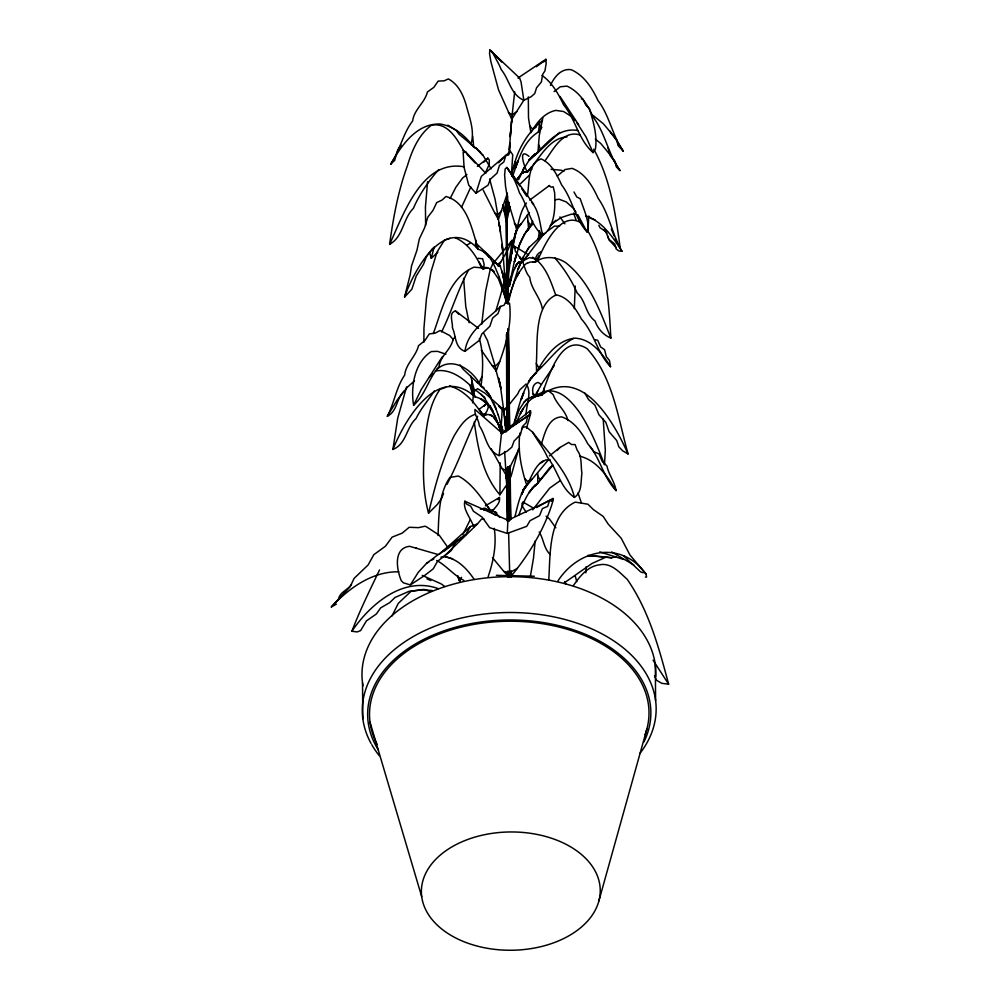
<?xml version="1.0" encoding="UTF-8"?>
<svg xmlns="http://www.w3.org/2000/svg" width="1000" height="1000" viewBox="0 0 1000 1000"><rect width="100%" height="100%" fill="white"/><g stroke="black" fill="none" stroke-linecap="round" stroke-linejoin="round"><path stroke-width="1.5" d="M505.85 214.312L504.35 208.075M507.775 577.125L507.788 574.038M474.275 421.975C477.75 447.413 482.6 474.988 499.913 494.8L500.213 462.887M552.938 465.213L549.35 468.137L537.712 483.188L537.788 473.4M423.9 342.2L423.95 328.188L426.463 298.512L430.962 271.962L437.013 252.037L444.525 240.025L450.012 238.287M471.763 380.262L471.662 386.788L474.175 389.9L470.737 376.062M554.7 257.812C563.975 268.337 571.562 280.2 577.212 293.075C585.988 300.85 585.275 313.85 595.087 321.05C597.725 328.612 603.162 334.888 610.85 338.1C600.15 311 589.438 281.35 565.775 262.725C556.888 256.775 544.562 255.35 535.612 261.837C534.862 257.725 537.15 253.375 541.025 251.8M507.975 303.837L506.637 201.975L508.075 303.95L508.038 300.837M438.025 535.55C438.95 515.862 438.413 494.15 449.925 477.388L458.387 476.037C473.038 483.925 481.9 498.875 491.525 511.85L493.237 511.413L496.775 512.9L495.062 511.688M507.925 520.237L464.85 501.213L466.712 504.125L470.712 506.2L473.425 511.213L482.137 517.15L489.663 527.675L507.275 533.425L507.925 520.237L549.575 500.538L552 501.3L552.775 498.488L536.562 507.537M506.5 302.575L506.925 295.55M507.137 203.487L507.375 194.862M500.8 433.35L502.238 409.188M480.65 393.875C492.925 406.225 475.262 387.887 474.263 389.988M575.2 286.025L574.325 308.65M588.7 216.938L588 231.737M509.025 152.887L511.737 119.288L498.525 89.8L490.875 61.65L489.525 53.475L489.862 50L501.788 61.837M585.812 572.837L586.138 566.737M510.55 131.45L510.225 136.912L511.112 126.638M577.85 130.512C555.675 126.6 543.913 148.175 528.962 160.225L535.712 153.637L534.825 154.113L531.838 156.8L537.925 152.513L539.275 135.475L542.8 117.963M528.325 96.9L528.5 117.9L530.85 132.562M535.15 541.05L533.538 557.825L530.462 575.887M529.65 414.75L502.35 433.4L474.975 409.45C474.125 414.712 479.1 420.125 479.225 425.575C486.2 435.588 486.163 450.337 499.087 455.637L501.5 433.4L529.65 414.75L530.425 410.637L530.825 412.887L526.55 428.237M506.512 302.362L506.975 295.763M506.3 303.25C509.087 275.275 507.088 278.837 513.75 239.513L510.1 262.438L512.875 243.925M433.25 333.663C442.163 310.038 448.237 277.875 474.025 267.162L481.463 267.838L483.25 268.9L484.162 264.462L482.638 258.75L478.038 258.337M459.975 364.875L462.9 369.012L481.05 386C483.05 370.312 483.75 353.963 479.35 338.65M527.325 196.088C529.675 184.112 526.975 164.125 541 158.875C551.663 163.438 556.987 174.95 561.638 184.925C572.65 199.363 574.6 218.263 587.013 231.912L588.263 230.5C588.737 219.062 583.587 209.188 580.225 198.725L576.775 196.962L573.962 191.962M481.737 324.137L485.6 291.225L490.238 269.4L492.688 263.988L512.025 240.375C509.812 263.575 502.875 288.175 495.85 310.887M539.45 124.675L540.887 128.613L538.488 131.888L539.7 122.2M510.975 126.7L511.962 119.425L511.413 122.688M519.9 433.088C517.537 450.763 521.325 468.475 526.737 485.25C519.775 494.062 517.775 505.55 515.062 516.15M427.6 181.7L425.438 207.025L425.65 225.463M511.463 174.237L512.737 154.762L510.238 151.188L498.537 162.812M511.688 119.138L514.675 91.85M511.95 249.325L511.163 255.512L516.325 230.613L512.875 244.062M434.288 390.938C428.4 400.337 420.875 408.363 416.138 418.438C406.163 427.438 406.55 443.925 392.912 449.475L397.688 418.325L406.587 386.912M526.112 414.925C525.95 405.175 532.362 392.35 526.15 383.988L519.663 390L517.55 394.212L503.888 411.163L502.9 407.587M438.725 169.525C428.562 181.25 419.487 194.075 413.387 208.35C402.738 218.85 403.4 236.812 389.6 244.338C393.288 217.725 398.15 191.088 407.362 165.863C411.962 150.575 418.45 135.025 431.4 125.25C448.312 121.85 457.725 140.325 464.625 152.487M501.625 284.05L499.3 277.425M508.038 208.625L508.25 207.138L505.763 220.65L505.938 219.537M538.312 238.663L539.487 230.688L540.725 235.338L538.35 238.75M508.638 213.025L510.125 206.575M545.75 60.038L545.862 59.312L518.05 77.975L519.538 77.987L521.013 81.737L523.85 100.275L531.112 96.75L534.75 93.525L536.562 87.775L541.375 81.988L542.688 74.312L544.95 70.888L546.175 63.475L545.862 59.312M527.163 263.412L529.987 262.087L535.538 261.9M527.362 263.337C524.663 261.887 510.95 286.25 519.288 272.1L514.538 281.312L510.087 293.562M507.175 299.788L508.338 292.925M447.8 125.125L456.337 130.55L459.012 134.2L476.887 149.075L482.9 155.387L479.9 151.775M506.475 302.85L507.15 298.9L506.163 201.412L506.938 303.038M395.825 156.275L394.675 160.413L390.712 164.125C400.075 150.525 402.587 134.088 412.638 120.975C414.075 109.45 424.675 103 427.425 91.988L433.8 87.375L438.188 81.1L444.137 80.825L448.363 78.925C458.212 84.213 463.125 94.625 466.138 104.963C469.375 117.662 475.25 131.55 470.788 144.537M506.3 218.713L505.763 220.65M516.875 179.587L521.325 173.588L525.225 171.812L521.2 173.512L523.362 172.237L527.3 171.838L523.438 172.362M509.188 285.65L514.362 261.613L520.112 243.05L518.1 248.487M506.525 221.988L508.3 214.3M527.725 415.7L526.25 422.625L522.513 426.512L520.5 434.45L514.075 441.075L511.85 447.125L507.388 450.962L499.087 455.637M524.312 401.9L519.513 409.225L513.237 425.45M507.638 196.337L506.55 201.8L507.413 197.8M432.75 248.225L426.512 256.537L423.475 264.363L416.25 275.963L411.887 289.163L404.562 297.075L410.175 274.862L411.5 266.075L416.938 250.3L419.375 238.8L424.588 227.862L427.825 217.075L432.975 210.425L436.7 202.575L442.038 200.075L445.938 196.488C467.987 202.45 471.9 230.35 478.375 249.275M510.775 280.738L509.513 286.488M513.812 239.4L514.775 235.487M511.613 176.1C515.188 154.312 525.112 134.35 542.463 120.512M508.787 300.688L510.938 291.975M443.55 493.462L441.562 498.475L437.287 504.538L428.55 513.175C434.913 486.688 441.737 459.963 454.275 435.6C459.462 427.025 465.213 417.562 475.3 414.325M581.237 222.95C560.475 210.037 543.925 245.688 537.8 260.275L535.625 259.425M509.137 202.413L508.475 205.8M437.912 252.15L431.25 258.325L434.175 246.912M628.038 453.95C614.475 423.425 582.45 365.25 541.825 394.825C548.538 377.788 560.662 331.675 587.087 348.663C613.088 377.212 617.987 417.975 628.038 453.95L622.788 450.9L618.812 446.812L616.775 440.613L609.1 431.75L605.8 422.275L598.975 414.787L594.888 405.112L588.538 399.538L584.788 393.025M485.812 173.337L465.337 151.537L463.137 151.9L464.087 167.438L468.762 185.2L475.938 193.225L481.3 176.412L505.875 155.387L508.688 154.913L510.238 151.188M510.75 280.613L513.462 271.262L516.638 264.775L515.013 267.525M514.4 421.987C519.4 404.562 523.5 385.262 536.625 371.887M510.913 291.875L518.112 268.85L523.5 256.675L529.175 247.087L526.3 251.562M598.862 901.025A89.438 59.15 -0.5 0 0 480.325 835.65A89.438 59.15 -0.5 0 0 453.237 936.65A89.438 59.15 -0.5 0 0 598.862 901.025L646.838 729.125M541.4 444.1C544.65 433.7 548.112 417.512 561.688 416.875C574.113 421.1 581.987 432.738 587.812 443.875C600.363 457.725 602.938 477.1 616.075 490.613C614.587 481.575 608.787 474.8 606.888 465.887L602.3 461.55L599.062 453.95L594 451.775L590.062 446.5M507.938 212.562L509.963 206.6M396.213 154.9L397.825 149.625L401.163 145.15M507.425 193.188L498.438 219.3L502.275 244.387L505.525 285.975M508 300.562L510.112 293.675M449.55 385.9C463.975 390 474.588 402.375 482.375 414.65L484.125 415.65L487.038 410.9L488.275 407.488L487.788 404.475L485.975 404.075L478.875 409.538M543.6 61.812L543.812 61.125L544.888 61.525M505.875 155.387L503.825 161.988L499.438 165.387L497.088 173.075L490.337 179.225L488.088 185.15L475.938 193.225M508.812 211.562L509.45 209.537M478.537 328.4L455.412 310.887L454 311.6C448.875 313.625 453.062 323.35 452.388 327.688C456.175 335.85 454.588 347.688 464.938 351.362C467.713 330.55 487.075 320.037 500.538 306.413L504.113 305.2L506.125 301.038L508.275 303.325L509.5 303.1C512.375 326.275 504.462 349.387 496.238 370.8M485.737 172.175L489.25 164.262L489.25 159.838L487.825 158.175L477.337 166.388M447 484.338C458.587 462.287 466.562 438.6 477.625 416.238M518.55 449.113L511.175 475.9L508.375 481.9M549.575 500.538L547.675 506.35L542.4 508.575L539.55 515.688L530.062 520.675L526.737 526.325L507.275 533.425M455.175 337.225L453.212 338.85C451.175 349.812 440.35 355.562 439.012 366.775C428.338 378.488 425.712 394.462 413.625 405.262C410.45 386.863 414.55 362.388 431.225 351.575L437.488 351.337L445.887 354.175M461.475 207.413L470.825 187.037M512.025 240.375L507.9 249.85L498.5 265.788L490.625 257.025L476.85 244.137M500.538 306.413L498.013 313.538L492.65 318.038L489.85 326.3L481.8 334.05L479.188 340.5L464.938 351.362M485.4 505.8L499.462 497.475L497.85 499.588M518.825 515.025C523.138 503.6 527.537 490.975 537.638 483.312M503.837 411.225L505.9 432.188M379.525 569.95C369.862 590.237 359.95 610.075 351.9 631.25L357.137 631.938L360.625 630.6L366.4 620.913L376.337 614.012L380.675 607.888L389.75 602.6L394.95 597.513L409.075 591.312L423 589.788L432.175 590.55M537.875 390.825L536.175 395.238L534.188 397.1L542.087 383.338L554.338 365.475M528.612 254.862L514.487 246.275L515.312 251.1L522.8 261.7L543.35 234.65L545.688 232.712M404.288 390.975C396.262 398.038 397.612 411.138 387.337 416.262C394.35 402.887 396.05 387.688 404.663 375.112C405.887 363.663 415.863 356.637 418.512 345.688L424.787 340.675L429.288 333.95L435.55 332.987L440.1 330.5L449.675 335.513L453.387 339.738M515.675 232.463L516.525 230.012L514.7 235.613L516.712 230M516.05 423.125C521.112 411.788 527.575 396.275 541.737 394.95M488.088 576.812C493.4 561.375 496.775 544.663 494.237 528.312M389.6 244.338C403.562 214.537 421.7 159.45 463.888 166.75M468.738 269.688C457.837 289.662 451.712 311.613 441.587 331.912M338.55 598.875C340.087 591.85 347.975 589.963 351.488 584.35M520.188 243.25C522.938 235.012 529.212 228.975 532.7 221.137M459.75 581.413L461.538 577.312M491.488 512.388L492.525 510.025M404.562 297.075C414.125 269.613 444.925 213.125 478.312 249.262M487.587 267.712L483.15 268.825C486.488 263.5 498.225 275.738 492.225 269.85L498.488 278.938L504.363 294.762M462.812 534.688L470.163 519.825M519.462 448.1L506.05 474.812L506.675 482.3M491.6 511.863C494.812 507.612 500.725 503.162 499.462 497.475M518.538 179.7L525.013 166.3L523.25 169.25M482.025 376.463L479.062 382.675L481.05 386M392.912 449.475C404.812 419.85 437.638 363.212 474.925 396.737L473.325 391.275L470.812 387.438M413.625 405.262L421.125 389.712L442.45 356.525M521.888 172.625L523.337 169.638M484.113 519.15L481.637 518.95L477.45 523.95L470.412 526.538L465.662 534.712L456 541.237L451.163 550.625L437.463 561.388L433.237 568.85L424.712 575.413L410.363 584.925L403.413 582.825L401.262 580.688C396.6 569.45 393.1 548.288 409.55 546.3L438.013 554.5M450.125 198.5L455.95 187.125L462.525 178.1L466.962 174.55M532.712 509.825L549.712 488.1L560.237 480.65M529.012 156.35C517.125 146.562 524.862 168.75 527.438 172.025C538.462 160.238 548.7 137.775 566.987 136.925M536.688 371.75C545.175 357.05 556.663 340.05 575.062 338.175C591.712 339.025 602.425 353.85 610.538 366.725L609.462 360.462L606.388 356.775L604.55 349.637L600.612 346.95L597.725 340.262L594.837 339.625M535.588 261.8L538.962 255.613M530.925 132.562C536.575 122.888 544.225 112.7 555.85 110.4L563.575 111.512L571.225 116.337L574.975 120.6M464.85 501.213C462.525 509.462 471.325 518.7 473.713 526.925M573.413 585.55C579.625 576.575 587.8 566.125 599.475 564.825C611.038 562.337 619.562 572.475 627.188 579.3C648.975 610.588 658.888 647.788 668.637 684.2L661.787 683.312L656.6 680.3L654.5 675.75M523.312 169.462L529 160.413M524.05 99.887L511.825 119.162M521.575 429.212L522.9 427.388L525.988 426.712L532.6 432.163C548.2 452.788 567.975 471.488 574.462 497.413C582.312 492.025 580.612 481.562 581.925 473.35C580.662 465.9 582.212 456.3 577.2 450.213L575.075 444.55L571.562 444.538L568.688 442.425L560 447.45L549.362 455.938M529.1 492.25L535.9 484.588L531.875 488.438M529.312 492.612L532.05 488.85M387.337 416.262L397.262 399.9L407.512 387.05L414.513 380.875M523.038 490.288L525.938 486.012L521.388 493.888M550.462 85.45C554.113 77.287 561.112 68.05 571.263 69.725C584.212 75.462 592.188 88.162 597.975 100.538C609.738 115.812 612.163 135.475 623.288 151.15L618.062 145.55L616.65 139.787L610.887 133.125L610.312 131.3M390.712 164.125C401.3 145.762 416.413 123.062 440.363 124.038C454.275 126.337 465.5 136.075 473.725 147.05L472.688 136.275M410.363 584.925L418.263 572.337L426.512 563.387L456 541.237M542.062 75.475C552.2 82.55 558.425 93.963 563.65 104.9C575.775 119.612 578.337 139.688 593.1 152.613L595.45 148.925C597.487 135 593.212 121.587 589.4 108.475L585.925 105.225L583.013 99.213L581.325 98.837M524.263 234.387L528.288 229.088L526.325 231.312M495.8 408.812L488.7 394L481.337 386.05L483.837 387.875M541.75 394.9L544.663 390.988M499.913 494.8L507.825 483.1M545.062 160.75C553.237 149.562 563 129.6 579.963 134.963M498.2 415.025L495.9 408.675M516.8 229.9L529.375 212.475M538.5 131.95L541.9 127.275M391.95 616L398.325 603.337L411.15 591.213L424.012 589.4L429.588 591.362M485.975 404.075L484.025 406.35M526.438 203.038C520.575 210.7 519.062 220.712 516.737 229.862L507.95 200.837L505.562 186.475L504.613 175.15L505.163 168.95L506.838 167.45L519.975 186.225M526.862 256.3L522.888 261.663L519.562 261.75L516.425 264.95M466.938 245.062L469.963 243.337M537.75 483.237L552.775 465.363M510.863 576.562C529.35 553.913 545.25 528.088 553.25 499.913L552.775 498.488M527.525 171.9L531.613 166.688M548.488 459.725L525.212 487.488C531.413 478.925 533.575 466.737 543.45 460.662M351.9 631.25C370.325 604.012 403.325 575.875 438.275 588.638M557.95 580.913C579.038 548.513 621.838 540.275 646.112 574.237L646.562 577.038L645.413 577.125M549.163 185.863L551.225 187.2L553.188 186.75L554.637 192.712C555.288 207.275 555.363 226.175 542.737 235.362C529.538 224.275 528.5 206.513 519.462 192.838C516.562 183.812 512.537 174.938 506.838 167.45M528.7 228.9L532.875 223.875L530.337 225.113L527.95 221.238L527.438 214.762M529.225 247.312L538.263 238.875M538.362 238.825L542.737 233.212M520.612 183.6L529.325 175.212M531.938 157L528.975 160.487L536.462 153.463M483.762 162.188L487.825 158.175M499.15 265.138L498.663 265.675L499.312 265.163M536.737 371.825C548.888 360.688 558.8 346.2 573.462 338.425M336.388 604.138L331.362 606.938L350.188 586.613L354.137 578.35L368.113 564.975L373.837 554.663L385.438 546.237L392.113 537.137L402.238 533.125L409.188 527.275L418.45 527.65L425 526.225L426.3 526.712L439.2 535.15L447.987 547.612M499.75 361.587L495.25 366.413L496.15 370.8M428.925 377.675L432.962 373.475M557.112 450.462L560 447.45M550.15 225.787L555.825 220.3M501.737 210.75L497.738 214.725L498.363 219.288M521.337 173.738L517.35 178.837M440.9 557.137L443.825 556.638L477.45 523.95M331.362 606.938C348.862 588.25 372.175 571.287 398.862 571.8M557.225 176.075L565.025 169.55L572.05 168.363C585.138 173.125 592.6 186.137 598.075 198.188C609.487 214.325 612 234.338 621.95 251.25L618.975 250.975L616.2 249.025L614.7 243.938L608.75 239.213L605.9 231.562L600.075 227.775L598.825 225.3M439.613 554.062L470.412 526.538M554.113 91.6L560.212 86.788L567 86.125C579.938 91.988 587.575 105 593.362 117.375C605.45 133.575 608.212 154.137 619.963 170.588L616.337 166.912L615.237 161.513L610.388 155.85L607.938 147.8M530.425 410.637L501.5 433.4M510.613 466.463L505.812 470.35L506.025 474.738M500.913 261.887L497.762 264.387L495.2 262.312L492.688 263.988M559.738 132.312L537.388 153M541.938 478L539.938 479.575L537.775 475.9M443.625 551.575L465.662 534.712M536.375 66.725L543.812 61.125M507.312 407.013L503.638 409.75L485.163 393.3L477.587 388.663L473.638 391.938L472.612 402.863M529.725 200.1L549.513 185.438M498.413 265.837L499.162 265.287M550.788 224.7L561.038 217.638L571.375 214.2L575.825 214.288M564.25 582.9L592.013 563.462L606.263 557.025L611.663 557.8L615.988 556.613M516.838 111.587L512.087 114.775L508.35 112.537M532.175 479.087L528.188 481.725L524.775 478.8M526.562 399.675L531.562 397.2L534.125 397.163C531.888 392.262 531.462 383.837 538.1 382.425L540.538 383.913M521.375 223.7L517.5 226.175L514.362 223.188M548.025 230.763L554.288 226.163L559.712 226.075M536.05 127.188L532.737 129.288L529.75 125.9M426.512 563.387L428.95 561.888M431.4 560.388L433.837 558.888M539.9 463.488L545.825 459.9L550.262 460M533.538 508.125L522.913 502.025C519.85 504.475 524.587 509.438 526.213 512.163M538.4 132C523.312 140.988 518.288 160.512 512.925 175.312M437 369.263C451.575 356.262 470.737 368.775 479.062 382.675L477.2 382.463M517.3 568.387L509.7 572.625L503.825 571.413L492.438 557.575M544.587 391.225L536.175 395.238L533.2 394.1M529.225 170.263L531.987 169.037M483.3 268.938L485.513 267.975M483.713 267L481.463 267.838C476.325 255.5 467.612 242.963 454.988 237.65M482.375 414.65L485.5 413.587M445.675 387.362L439.988 389.412C430.3 403.013 427.55 419.913 425.525 436.225C422.875 461.763 421.763 488.175 428.55 513.175M480.412 509.225L484.637 508.137L490.2 510.412L493.65 509.688M541.263 367.25L538.8 367.825L536.325 363.537C537.812 343.45 533.575 305.087 556.2 294.875C568.237 297.062 576.087 309.113 581.487 319.15C594.3 333.237 597.212 352.887 610.538 366.725M435.45 371C449.375 368.35 462.212 377.512 471.662 386.788L474.175 389.9M554.763 199.812L559.113 199.225L566.3 201.938L573.387 208.325L575.975 212.087M546.013 391.175C560.55 388.775 571.438 401.512 579.225 411.962C590.075 428.3 597.663 446.438 604.475 464.738L605.325 450.125L603.2 419.062M474.212 394.375L472.525 394.425L469.925 385.037M483.688 510L487.987 510.15L495.65 515.35M496.4 575.312L534.312 576.25M606.263 557.025L587.75 555.513L611.663 557.8M551.075 169.35L561.325 170.238L563.888 171.375M499.325 277.288C494.825 266.887 490.513 252.887 478.387 249.35L476.138 246.812L475.688 239.925M499.913 265.387L503 274.55L505.962 295.763M525.438 171.688L527.438 172.025M475.012 396.812C490.062 400.087 495.375 417.537 500.637 430.037M555.925 295.575C551.038 282.438 546.7 267.562 535.037 258.762L529.525 257.625L524.138 260.188L520.075 258.25M633.925 565.05L611.688 551.975M443.825 556.638C457.15 558.275 467.025 568.75 474.15 579.362M422.275 575.388L441.213 583.9L444.862 586.525M445.387 556.688L452.762 558.888M481.337 350.175L492 365.45L495.25 366.413L487.525 340.588L483.638 333.1M643.275 572.75L640.738 571.975L623.45 555.737M599.763 551.888L623.462 559.412M500.075 265.413L498.237 265.887L498.938 265.312L500.487 266.55L499.75 265.45M579.712 456.188C596.987 460.288 607.337 476.463 616.075 490.613M595.037 219.887L590.5 218.212L588.775 216.075M585.612 215.85C602.425 221.262 612.812 237.15 621.95 251.25M489.862 50L519.538 77.987M524.362 234.775L520.225 243.425M415.887 547.938L416.712 548.3M426.938 578.85L430.812 580.575M491.238 448.862L502.175 468.65L505.812 470.35L504.625 451.525M483.2 190.1L494.862 213.15L497.738 214.725L495.087 199.25L489.613 179.037M532.475 257.2L535.037 258.762M490.35 414.95L492.35 416.2L490.25 414.812M463.8 580.4C453.575 575.1 446.712 565.913 436.662 560.438M494.9 511.725L499.75 517.45M481.15 386.087L483.675 387.938M523.85 100.275C510.462 94.462 509.438 79.513 501.15 69.525C498.812 63.062 494.862 57.688 492.137 51.438M616.087 247.488L609.2 240.175L607.788 236M592.962 115.325L603.3 123.7L613.425 135.662L623.288 151.15M546.075 516.15L549.325 518.812L555.862 527.825M595.275 138.988L600.8 143.537L610.525 155.325L619.963 170.588M548.188 390.538L553.175 394.588C556.425 404.487 565.6 410.25 567.938 420.575M476.838 149.088L479.95 151.75M455.412 310.887L458.762 314.163M531.55 202.25C539.513 211.062 539.725 224.363 542.737 235.362M462.987 150.175L464.975 152.088M543.812 392.275L544.338 392.788L544.15 387.962M490.538 50.775L501.55 61.65M498.762 406.225L503.738 411.188M574.462 497.413C560.05 487.713 557.8 470.062 547.525 457.362C543.638 448.25 537.487 440.737 532.6 432.163M468 155.238L475.112 162.938M503.825 571.413L508.725 576.737M576.85 122.725L586.038 136.962L593.1 152.613M493.713 260.562L498.325 265.8M606.85 233.225L604.35 230.012M510.6 171.975L533.675 204.275M646.112 574.237L629.9 554.9L621.163 538.162L608.263 524.175L603.15 516.388L593.325 509.538L587.925 504.212L575.237 502.125C548 515.013 550.45 554.75 548.763 579.913M478.688 408.875L484.012 415.6C493.862 410.288 499.275 426.012 501.875 433.3M483.775 397.1L492.8 410.9L489.85 405.662L495.613 417.2L500.938 431.413M653.088 660.212L668.637 684.2M492 365.45L496.125 370.863M498.675 424.862L496.8 421.3M593.737 149.162C610.462 179.188 615.688 214.288 620.188 248.062M486.362 390.513L491.3 398.15L488.775 394.075M559.913 216.925L564.9 223.85M486.112 504.3L491.45 511.825M482.975 155.2L491.138 168.863M508.162 169.425L517.987 183.425M521.562 188.512L526.025 194.875M524.362 192.475L526.987 196.238M577.712 214.587L587.013 231.912M539.225 532C543.725 539.1 543.688 548.438 550.262 554.562M587.238 229.938C606.362 262.025 608.95 301.475 610.85 338.1M475.337 243.812L476.95 246.912M559.987 96.425L578.725 124.85M465.337 151.537L467.837 155.5M502.175 468.65L505.962 474.787M478.913 261.8L483.2 268.863M519.862 256.775C524.587 262.9 524.35 271.363 529.75 277.225C530.938 289.163 540.562 297.262 542.35 308.95M515.375 248.088L514.487 246.275M494.862 213.15L498.325 219.35M500.55 232.213L498.988 223.012L499.825 227.3M496.1 408.562L493.725 403.075M471.025 387.675L474.9 396.688M611.312 229.013L614.2 235.888M615.35 238.65L617.087 242.775M578 493L581.438 503.062M538.562 144.662L540.363 149.113M564.738 581.475L565.7 583.888M573.562 213.062L576.188 220.25M471.688 385.337L472.212 386.763M502.75 205.8L505.913 215.738M458.05 576.9L459.613 581.237M496.188 370.95L500.737 388.537L505.863 426.138M500.613 430.175L501.587 432.975M500.913 431.538L501.75 434.137M498.275 415.087L503.338 432.5M501.613 284.188L503.85 291.337M370.037 722.25L421.7 896.625M504.35 294.9L506.175 301.3M429.65 252.65L431.25 258.325M503.625 205L504.412 207.85M503.812 291.588L505.938 299.375M505.887 299.613L506.5 301.837M575.225 576.025L576.788 581.712M457.9 575.775L459.05 580.225M502.775 204.875L504.338 211.663M469.113 322.725L465.75 306.35L463.6 278.3M504.325 211.912L505.812 219.35M505.838 426.25L506.312 430.788M505.975 295.9L506.662 302.825M527.95 221.238L528.587 228.85M505.5 286.075L506.062 295.925M506.538 482.163L507.287 492.525L506.262 474.988L506.413 478.275M506.8 486.938L507.962 519.9M536.325 363.537L536.613 371.675M508.638 533.237L509.762 576.1M508.387 328.9L509.625 428.7M510.087 466.125L510.75 519.138M511.413 572.163L511.463 576.838M508.125 328.575L509.3 428.162M509.775 467.062L510.4 519.963M511.012 571.312L511.062 575.975M509.15 571.275L509.175 576.312M508.35 328.888L509.475 428.875M509.888 466.025L510.487 519.438M511.075 570.962L511.138 577.212M508.237 467.125L508.812 520.9M509.363 571.788L509.412 576.875M655.3 664.762L655.612 700.612M507.125 298.7L507.163 301.812M507.438 332.9L508.3 429.787M508.638 466.575L509.125 520.95M509.625 576.875L509.575 571.8L509.525 576.725M507.212 332.725L508.137 429.588M508.488 467.088L509 520.65M507.825 429.075L506.938 332.788L507.55 429.038M507.775 429.65L506.925 332.875L507.738 429.637M508.1 466.9L508.55 520.163M362.525 682.887L362.837 718.737M508.05 466.9L508.488 520.138M508.975 571.562L508.963 576.312M507.812 467.912L508.15 520.812M508.488 572L508.512 576.638M506.675 334.012L507.225 430.85M507.45 468.4L507.738 519.913M508.013 571.413L508.038 576.087M507.4 468.275L507.587 521.275M507.775 571.163L507.788 575.887M506.5 334.125L506.812 430.712M507.038 467.938L507.2 520.9M507.45 572.188L507.438 576.888M371.087 743.475A146.938 97.163 -0.5 0 1 518.688 612.663A146.938 97.163 -0.5 0 1 639.775 753.612M379.275 755.675A146.938 97.163 -0.5 0 1 371.788 744.712M378.338 749.975A141.613 93.65 -0.5 0 1 503.837 620.075A141.613 93.65 -0.5 0 1 643.925 741.938M377.125 744.362A139.738 92.413 -0.5 0 1 502.663 621.35A139.738 92.413 -0.5 0 1 645.088 734.675M362.975 685.837A146.938 97.163 -0.5 0 1 503.088 576.763A146.938 97.163 -0.5 0 1 655.738 676.725M509.812 143.112L509.462 149.938L509.812 143.112M511.1 255.712L510.325 262.512L511.1 255.712M518.038 161L515.45 167.887L518.038 161M510.712 277.013L509.137 285.738L510.712 277.013M513.587 239.3L512.675 244.05L513.65 239.425M526.737 399.487L524.275 402.062L526.737 399.487M531.438 397.225L533.95 397.35L531.438 397.225M531.725 397.025L533.212 397.125L531.725 397.025M516.287 254.975L514.475 261.825L516.287 254.975M515.612 161.663L513.688 168.6L515.612 161.663M516.487 231.15L516.888 230.15L516.487 231.15M523.688 393.125L521.275 399.438L523.688 393.125M520.788 262.6L518.162 269.088L523.55 256.938L520.812 262.65M523.425 490.55L521.75 494.212L523.425 490.55M535.438 261.988L532.65 261.837L535.438 261.988M502.825 274.462L502.038 271.212L502.762 274.575M524.775 487.425L523.062 490.375L525.9 486.213L524.775 487.425M505 420L504.725 416.725L505 420M523.25 408.6L520.388 413.425L523.25 408.6M486.087 414.412L483.925 415.562L486.087 414.412M531.125 377.8L528.488 382.038L531.125 377.8M496.45 421.087L494.4 418.338L496.45 421.087M534.05 374.837L531.325 378.275L534.05 374.837M517.8 262.938L516.213 264.988L519.35 261.8L517.8 262.938M528.575 229.125L526.487 231.575L528.575 229.125M535.775 372.912C530.938 377.762 538.688 370.387 535.775 372.912M537.087 483.925L534.9 485.775L537.7 483.512L537.087 483.925M506.925 492.312L506.613 486.825L506.925 492.312M500.688 429.525L502.05 433.387L500.688 429.525M498.188 423.587L500.725 430.138L498.188 423.587M538.513 395.35L535.337 396.55L541.75 395.1L538.513 395.35M503.762 278.9L502.95 274.7L503.762 278.9M521.562 261.613L522.6 261.887L521.562 261.613M500.4 422.275L502.5 429.825L500.4 422.275M504.762 417.5L505.625 426.138L504.762 417.5M476.95 148.825L474.588 147.4L476.95 148.825M483.988 400.925L481.012 398.787L486.95 403.963L483.988 400.925M486.575 253.875L483.85 251.513L489.237 257.038L486.575 253.875M494.212 272.213L492 269.887L494.212 272.213M507.812 505.575L507.525 498.738L507.812 505.575M506.075 478.225L505.925 476.075L506.075 478.225M502.1 244.475L502.788 251.55L502.1 244.475M499.862 383.038L498.7 378.288L500.95 388.587L499.862 383.038"/></g></svg>
